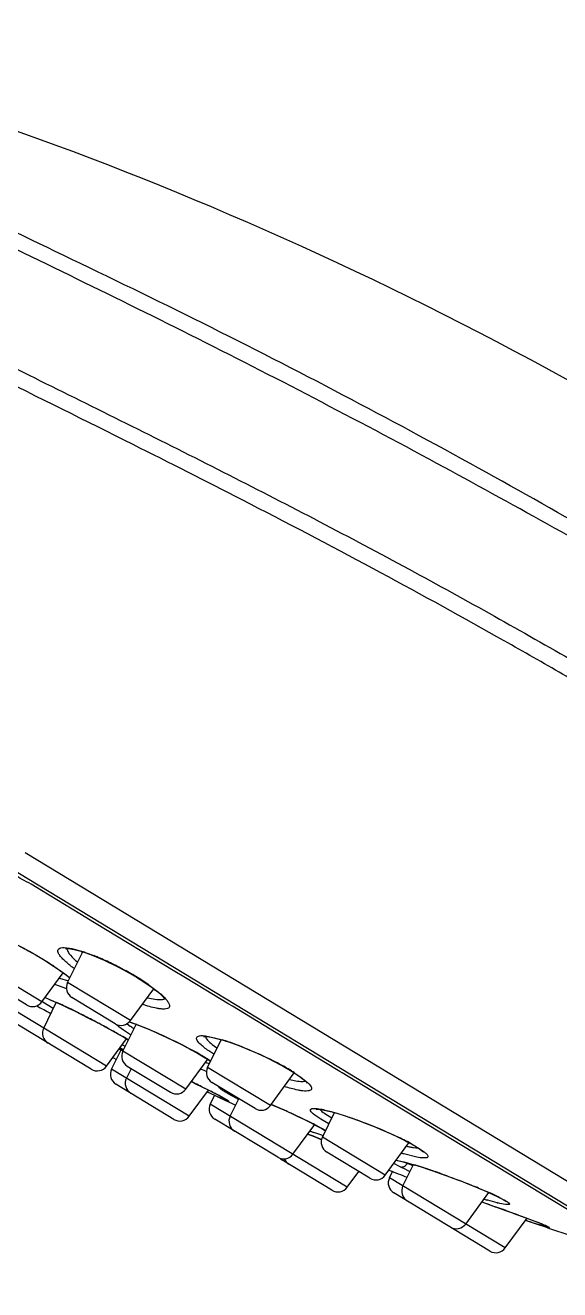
# Model space of a CAD drawing. Header units: millimetres. Extents: x 14071 to 14912, y -87 to 508.
# Drawn here: x 14662.8 to 14686, y 393.9 to 448.7 of the extents above; entities that cross this region are included whole.
import ezdxf

# ---------------------------------------------------------------- set-up
doc = ezdxf.new("R2010")
doc.units = ezdxf.units.MM

msp = doc.modelspace()

# ---------------------------------------------------------------- linework, layer by layer
at = {"linetype": 'Continuous'}
for p, q in [((14691.354, 394.486), (14629.042, 432.276)), ((14692.378, 394.932), (14662.835, 412.849)), ((14663.542, 411.213), (14663.083, 411.493)), ((14665.193, 410.212), (14663.542, 411.213)), ((14665.829, 409.827), (14665.193, 410.212)), ((14669.311, 407.716), (14665.829, 409.827)), ((14662.866, 408.669), (14662.867, 408.664)), ((14664.665, 407.235), (14665.321, 408.565)), ((14664.957, 408.683), (14665.363, 408.564)), ((14665.433, 408.541), (14665.801, 408.403)), ((14665.734, 408.42), (14666.249, 408.205)), ((14663.55, 406.397), (14660.831, 408.046)), ((14664.077, 407.945), (14664.465, 407.676)), ((14664.465, 407.676), (14664.774, 407.438)), ((14666.249, 408.205), (14666.812, 407.936)), ((14666.812, 407.936), (14667.12, 407.774)), ((14667.128, 407.778), (14667.12, 407.774)), ((14669.693, 407.484), (14669.311, 407.716)), ((14662.888, 406.265), (14661.021, 407.397)), ((14663.55, 406.397), (14664.475, 407.659)), ((14664.631, 406.961), (14664.116, 407.151)), ((14664.313, 407.429), (14664.703, 407.316)), ((14667.384, 405.587), (14664.665, 407.235)), ((14668.194, 407.128), (14668.604, 406.819)), ((14670.244, 407.15), (14669.693, 407.484)), ((14671.649, 406.298), (14670.244, 407.15)), ((14663.687, 406.584), (14663.796, 406.542)), ((14663.729, 406.572), (14664.187, 406.375)), ((14666.722, 405.455), (14664.855, 406.587)), ((14667.384, 405.587), (14668.395, 406.966)), ((14668.128, 406.58), (14668.373, 406.526)), ((14666.35, 403.618), (14661.953, 406.285)), ((14664.038, 406.107), (14663.598, 406.382)), ((14663.631, 405.267), (14664.178, 406.377)), ((14663.796, 406.542), (14663.976, 406.466)), ((14664.681, 406.145), (14664.962, 406.009)), ((14671.799, 406.207), (14671.649, 406.298)), ((14673.953, 404.901), (14671.799, 406.207)), ((14665.687, 403.486), (14662.142, 405.636)), ((14664.962, 406.009), (14665.262, 405.86)), ((14665.211, 405.887), (14665.258, 405.864)), ((14665.892, 405.537), (14665.941, 405.511)), ((14665.941, 405.511), (14665.965, 405.499)), ((14665.965, 405.499), (14666.013, 405.473)), ((14667.349, 405.531), (14667.632, 405.431)), ((14666.285, 405.325), (14666.481, 405.218)), ((14666.291, 405.323), (14666.285, 405.325)), ((14666.481, 405.218), (14666.717, 405.086)), ((14666.889, 405.319), (14666.732, 405.451)), ((14666.83, 405.023), (14666.85, 405.012)), ((14667.083, 405.179), (14666.889, 405.319)), ((14667.059, 404.269), (14667.63, 405.426)), ((14667.395, 404.977), (14667.083, 405.179)), ((14667.251, 405.445), (14667.373, 405.354)), ((14667.661, 405.42), (14668.183, 405.213)), ((14666.35, 403.618), (14667.214, 404.796)), ((14670.629, 404.925), (14671.018, 404.85)), ((14670.723, 403.562), (14671.314, 404.76)), ((14670.928, 404.554), (14671.126, 404.408)), ((14671.018, 404.85), (14671.364, 404.755)), ((14671.713, 404.635), (14672.07, 404.507)), ((14676.305, 403.474), (14673.953, 404.901)), ((14666.57, 403.485), (14666.999, 404.357)), ((14666.628, 403.997), (14666.777, 403.906)), ((14667.064, 404.284), (14666.901, 404.373)), ((14667.058, 404.347), (14667.091, 404.333)), ((14669.778, 402.62), (14667.059, 404.269)), ((14669.778, 402.62), (14670.728, 403.917)), ((14669.988, 404.345), (14670.285, 404.181)), ((14670.003, 404.341), (14669.988, 404.345)), ((14670.791, 403.878), (14670.857, 403.834)), ((14672.865, 404.178), (14673.279, 403.986)), ((14673.279, 403.986), (14673.685, 403.782)), ((14669.93, 401.447), (14666.57, 403.485)), ((14667.414, 403.508), (14667.211, 403.096)), ((14667.249, 403.62), (14669.115, 402.488)), ((14673.442, 401.913), (14670.723, 403.562)), ((14673.442, 401.913), (14674.477, 403.324)), ((14673.685, 403.782), (14673.82, 403.711)), ((14673.82, 403.711), (14674.002, 403.611)), ((14673.841, 403.706), (14673.82, 403.711)), ((14674.507, 403.318), (14674.762, 403.144)), ((14676.442, 403.391), (14676.305, 403.474)), ((14676.547, 403.328), (14676.442, 403.391)), ((14678.799, 401.962), (14676.547, 403.328)), ((14669.267, 401.315), (14666.759, 402.836)), ((14670.1, 402.909), (14670.022, 402.947)), ((14672.779, 401.781), (14670.912, 402.913)), ((14674.277, 403.034), (14674.471, 402.994)), ((14674.762, 403.144), (14675.051, 402.909)), ((14669.93, 401.447), (14670.76, 402.58)), ((14670.842, 401.975), (14671.033, 402.364)), ((14671.097, 402.409), (14671.086, 402.414)), ((14671.549, 402.13), (14671.304, 402.234)), ((14671.358, 402.272), (14671.424, 402.237)), ((14671.488, 402.203), (14671.569, 402.157)), ((14671.989, 402.213), (14671.613, 402.419)), ((14671.701, 401.454), (14672.073, 402.209)), ((14676.769, 398.381), (14670.842, 401.975)), ((14671.552, 402.165), (14671.582, 402.148)), ((14671.582, 402.148), (14671.59, 402.143)), ((14673.477, 401.96), (14673.58, 401.917)), ((14688.74, 395.933), (14678.799, 401.962)), ((14673.757, 399.673), (14671.031, 401.326)), ((14675.975, 401.127), (14675.626, 401.324)), ((14675.694, 400.547), (14676.216, 401.606)), ((14675.846, 401.538), (14676.098, 401.387)), ((14676.276, 401.594), (14676.726, 401.453)), ((14674.42, 399.805), (14675.363, 401.092)), ((14675.059, 400.682), (14675.118, 400.659)), ((14675.062, 400.681), (14675.342, 400.567)), ((14675.118, 400.659), (14675.23, 400.613)), ((14675.672, 400.629), (14675.319, 400.75)), ((14675.342, 400.567), (14675.663, 400.435)), ((14675.415, 401.054), (14675.518, 400.999)), ((14675.438, 401.045), (14675.415, 401.054)), ((14675.418, 401.055), (14675.438, 401.045)), ((14675.438, 401.045), (14675.835, 400.826)), ((14675.518, 400.999), (14675.663, 400.92)), ((14678.641, 400.699), (14678.978, 400.542)), ((14678.413, 398.898), (14675.694, 400.547)), ((14678.413, 398.898), (14679.437, 400.295)), ((14678.978, 400.542), (14679.293, 400.386)), ((14679.293, 400.386), (14679.367, 400.347)), ((14679.399, 400.336), (14679.367, 400.347)), ((14679.499, 400.282), (14679.814, 400.102)), ((14679.629, 400.096), (14679.832, 400.072)), ((14679.814, 400.102), (14680.101, 399.907)), ((14676.106, 398.249), (14673.937, 399.564)), ((14677.751, 398.766), (14675.884, 399.898)), ((14678.875, 399.554), (14679.072, 399.512)), ((14679.072, 399.512), (14679.698, 399.339)), ((14679.783, 399.679), (14679.221, 399.817)), ((14676.769, 398.381), (14677.266, 399.06)), ((14678.595, 398.788), (14678.744, 399.092)), ((14679.055, 399.262), (14678.785, 399.408)), ((14679.334, 399.129), (14679.055, 399.262)), ((14679.176, 398.435), (14679.631, 399.357)), ((14679.371, 399.416), (14679.594, 399.312)), ((14679.594, 399.312), (14679.612, 399.304)), ((14683.606, 395.749), (14678.595, 398.788)), ((14682.276, 398.413), (14682.56, 398.295)), ((14682.943, 395.617), (14678.784, 398.139)), ((14681.895, 396.786), (14682.894, 398.149)), ((14682.452, 398.342), (14682.978, 398.115)), ((14682.56, 398.295), (14682.828, 398.179)), ((14683.254, 397.707), (14682.856, 397.816)), ((14683.286, 397.967), (14683.316, 397.953)), ((14683.35, 397.939), (14683.316, 397.953)), ((14683.35, 397.939), (14683.522, 397.85)), ((14682.594, 397.74), (14682.941, 397.617)), ((14682.941, 397.617), (14683.387, 397.458)), ((14682.944, 397.616), (14683.168, 397.536)), ((14683.636, 397.772), (14683.649, 397.763)), ((14683.606, 395.749), (14684.548, 397.034)), ((14684.183, 397.169), (14685.04, 396.846)), ((14684.557, 396.928), (14684.492, 396.949)), ((14684.662, 396.991), (14684.84, 396.923)), ((14684.84, 396.923), (14685.002, 396.86)), ((14685.312, 396.686), (14684.991, 396.785)), ((14685.213, 396.778), (14685.354, 396.72)), ((14685.267, 396.756), (14685.353, 396.72)), ((14685.376, 396.711), (14685.353, 396.72)), ((14685.443, 396.679), (14685.449, 396.676))]:
    msp.add_line(p, q, dxfattribs=at)
for points in [[(14662.161, 409.027), (14662.477, 408.87), (14662.806, 408.697), (14662.867, 408.664)], [(14662.867, 408.664), (14662.955, 408.615), (14663.335, 408.4), (14663.692, 408.185), (14664.018, 407.978)], [(14664.575, 408.705), (14664.581, 408.706), (14664.705, 408.706), (14664.951, 408.667), (14665.297, 408.574), (14665.734, 408.42)], [(14664.018, 407.978), (14664.305, 407.783), (14664.547, 407.607)], [(14667.12, 407.774), (14667.248, 407.704), (14667.651, 407.47)], [(14664.547, 407.607), (14664.742, 407.453), (14664.763, 407.434)], [(14667.651, 407.47), (14668.011, 407.241), (14668.319, 407.026), (14668.566, 406.832), (14668.746, 406.669), (14668.859, 406.544), (14668.883, 406.512)], [(14663.976, 406.466), (14664.185, 406.375), (14664.42, 406.267), (14664.681, 406.145)], [(14665.262, 405.86), (14665.577, 405.7), (14665.901, 405.531)], [(14665.901, 405.531), (14666.229, 405.356), (14666.285, 405.325)], [(14667.326, 405.532), (14667.531, 405.463), (14667.765, 405.377), (14668.027, 405.274), (14668.312, 405.156)], [(14666.717, 405.086), (14666.939, 404.959), (14667.144, 404.839), (14667.295, 404.747)], [(14668.312, 405.156), (14668.617, 405.022), (14668.938, 404.874), (14669.269, 404.715), (14669.602, 404.548), (14669.93, 404.376), (14669.988, 404.345)], [(14666.925, 404.403), (14666.944, 404.395), (14666.996, 404.373), (14667.058, 404.347)], [(14670.548, 404.901), (14670.544, 404.899), (14670.582, 404.902), (14670.701, 404.896), (14670.882, 404.868), (14671.114, 404.815), (14671.393, 404.738), (14671.713, 404.635)], [(14672.07, 404.507), (14672.458, 404.354), (14672.865, 404.178)], [(14670.285, 404.181), (14670.552, 404.025), (14670.791, 403.878)], [(14674.002, 403.611), (14674.38, 403.388), (14674.67, 403.196), (14674.879, 403.037), (14675.006, 402.918), (14675.034, 402.885)], [(14670.019, 402.948), (14670.26, 402.83), (14670.448, 402.736), (14670.63, 402.645), (14670.804, 402.558), (14670.968, 402.474)], [(14670.968, 402.474), (14671.192, 402.359), (14671.28, 402.313), (14671.358, 402.272)], [(14671.424, 402.237), (14671.48, 402.206), (14671.524, 402.181), (14671.552, 402.165)], [(14673.58, 401.917), (14673.849, 401.8), (14674.121, 401.678), (14674.394, 401.554), (14674.663, 401.428), (14674.924, 401.302)], [(14675.424, 401.762), (14675.427, 401.762), (14675.477, 401.762), (14675.575, 401.753), (14675.717, 401.73), (14675.897, 401.691), (14676.112, 401.636)], [(14674.924, 401.302), (14675.173, 401.178), (14675.415, 401.054)], [(14676.112, 401.636), (14676.358, 401.565), (14676.632, 401.48), (14676.93, 401.38)], [(14676.93, 401.38), (14677.25, 401.267), (14677.587, 401.14), (14677.936, 401.002), (14678.29, 400.854), (14678.641, 400.699)], [(14675.663, 400.92), (14675.787, 400.85), (14675.831, 400.823)], [(14679.367, 400.347), (14679.62, 400.209), (14679.809, 400.096)], [(14679.809, 400.096), (14679.951, 400.001), (14680.045, 399.929), (14680.074, 399.903)], [(14678.887, 399.545), (14678.96, 399.532), (14679.074, 399.508), (14679.213, 399.474), (14679.377, 399.43)], [(14679.377, 399.43), (14679.565, 399.376), (14679.775, 399.313)], [(14679.775, 399.313), (14680.006, 399.24), (14680.254, 399.159)], [(14680.254, 399.159), (14680.518, 399.07), (14680.796, 398.973), (14681.084, 398.87), (14681.38, 398.761), (14681.68, 398.648), (14681.98, 398.531), (14682.276, 398.413)], [(14682.828, 398.179), (14683.072, 398.069), (14683.286, 397.967)], [(14683.316, 397.953), (14683.405, 397.907), (14683.511, 397.85)], [(14683.511, 397.85), (14683.588, 397.804), (14683.636, 397.772)], [(14683.387, 397.458), (14683.611, 397.377), (14683.834, 397.297), (14684.052, 397.217), (14684.265, 397.139), (14684.469, 397.063), (14684.662, 396.991)], [(14685.002, 396.86), (14685.146, 396.804), (14685.267, 396.756)], [(14685.353, 396.72), (14685.392, 396.703), (14685.423, 396.689), (14685.443, 396.679)]]:
    msp.add_lwpolyline(points, dxfattribs=at)
for centre, radius, start, end in [((14433.84, -36.42), 522.137, 62.83514, 63.41614), ((14667.604, 411.374), 3.651, 229.7123, 230.0892), ((14667.783, 411.588), 3.93, 230.0945, 230.8591), ((14663.214, 402.112), 6.801, 70.9588, 71.5799), ((14661.936, 398.708), 10.437, 67.1352, 68.2666), ((14661.124, 396.795), 12.515, 64.0571, 67.1084), ((14656.959, 397.194), 12.893, 56.4907, 56.9008), ((14660.624, 395.754), 13.671, 63.4496, 64.0839), ((14660.592, 395.704), 13.729, 61.5709, 63.4224), ((14660.9, 396.283), 13.073, 58.6928, 61.5498), ((14665.114, 407.014), 0.5, 153.7645, 238.7653), ((14662.196, 398.421), 10.573, 56.6819, 58.6733), ((14663.184, 399.926), 8.773, 55.1707, 56.6736), ((14661.254, 400.394), 6.655, 68.1686, 68.5928), ((14669.565, 411.085), 4.312, 254.0367, 254.3051), ((14669.485, 410.8), 4.016, 254.298, 255.1768), ((14663.147, 406.693), 0.5, 238.7635, 323.7643), ((14728.518, 526.041), 136.397, 241.44988, 241.74196), ((14666.904, 411.359), 5.975, 235.9363, 236.3974), ((14669.175, 414.452), 9.501, 238.0456, 238.2595), ((14655.557, 387.18), 21.046, 65.2101, 65.7917), ((14654.43, 384.731), 23.742, 65.1007, 65.2197), ((14653.395, 382.508), 26.194, 64.6048, 65.095), ((14651.746, 379.033), 30.041, 64.0502, 64.6054), ((14650.794, 377.07), 32.222, 63.8957, 64.0555), ((14650.399, 376.265), 33.119, 63.6837, 63.8956), ((14650.002, 375.461), 34.016, 63.4411, 63.6836), ((14649.5, 374.458), 35.137, 62.1899, 63.3539), ((14666.981, 405.882), 0.5, 238.7635, 323.7643), ((14664.08, 405.046), 0.5, 153.7645, 238.7653), ((14649.436, 374.332), 35.278, 61.4603, 61.9742), ((14648.574, 372.844), 36.997, 61.0703, 61.3879), ((14650.22, 375.823), 33.594, 60.8483, 61.069), ((14652.582, 380.048), 28.754, 60.2953, 60.8577), ((14655.135, 384.528), 23.597, 59.8663, 60.2344), ((14657.168, 388.024), 19.553, 58.9096, 59.8757), ((14668.733, 407.338), 2.404, 231.2148, 231.9335), ((14670.348, 409.546), 5.14, 234.6414, 236.719), ((14663.842, 395.147), 10.96, 69.6051, 69.7689), ((14664.339, 398.152), 6.765, 66.8619, 67.6656), ((14674.336, 420.79), 17.813, 245.7977, 245.9691), ((14673.796, 419.577), 16.485, 245.9674, 246.2628), ((14659.326, 391.625), 15.355, 58.7215, 58.8654), ((14668.78, 396.182), 8.953, 72.2317, 73.2237), ((14668.281, 394.636), 10.578, 70.5194, 72.2156), ((14667.723, 393.05), 12.259, 69.1638, 70.534), ((14728.518, 526.041), 136.397, 243.14582, 243.21955), ((14662.448, 393.713), 11.59, 66.4569, 66.8886), ((14667.508, 404.048), 0.5, 153.7645, 238.7653), ((14661.242, 388.191), 18.373, 60.3247, 61.5235), ((14663.244, 391.708), 14.326, 59.3945, 60.3167), ((14664.872, 394.455), 11.133, 58.0141, 59.4092), ((14666.067, 396.375), 8.871, 57.2246, 57.9921), ((14666.611, 390.142), 15.371, 63.5357, 64.0825), ((14667.218, 391.364), 14.007, 61.7801, 63.5303), ((14665.947, 403.914), 0.5, 238.7635, 323.7643), ((14667.018, 403.264), 0.5, 153.7645, 238.7653), ((14673.807, 412.466), 9.591, 249.3702, 251.0069), ((14672.36, 409.248), 5.736, 252.5033, 254.0208), ((14671.172, 403.341), 0.5, 153.7645, 238.7653), ((14672.096, 408.336), 4.787, 254.0561, 254.3819), ((14667.92, 392.707), 12.492, 60.4827, 61.7017), ((14669.148, 394.866), 10.008, 58.6702, 60.5122), ((14670.29, 396.749), 7.806, 57.3043, 58.6462), ((14667.659, 402.875), 0.5, 153.7645, 238.764), ((14627.283, 315.934), 96.943, 63.58939, 63.78921), ((14640.071, 341.652), 68.221, 63.26586, 63.60163), ((14669.375, 402.916), 0.5, 238.7635, 323.7643), ((14728.518, 526.041), 136.397, 244.92402, 245.49191), ((14688.814, 441.589), 43.075, 245.1572, 245.6859), ((14649.475, 360.301), 47.335, 62.9263, 63.2762), ((14654.389, 369.921), 36.532, 62.784, 62.922), ((14680.374, 422.877), 22.547, 245.6533, 246.2799), ((14654.587, 370.379), 36.035, 62.5969, 62.7315), ((14660.281, 381.348), 23.676, 62.051, 62.6118), ((14665.667, 391.526), 12.16, 61.707, 61.9933), ((14667.41, 394.762), 8.485, 61.2728, 61.7138), ((14679.423, 416.381), 16, 242.3116, 242.5682), ((14671.29, 401.754), 0.5, 153.7645, 238.7653), ((14673.039, 402.208), 0.5, 238.7635, 323.7643), ((14659.802, 369.91), 34.847, 66.6997, 66.9212), ((14659.814, 369.936), 34.819, 65.9973, 66.7001), ((14660.054, 370.474), 34.23, 65.6368, 65.9979), ((14661.237, 373.073), 31.374, 64.7344, 65.6479), ((14669.527, 401.743), 0.5, 238.7636, 323.7643), ((14672.149, 401.233), 0.5, 153.7645, 238.7656), ((14662.583, 375.937), 28.21, 64.5695, 64.7228), ((14663.728, 378.337), 25.551, 63.9798, 64.5774), ((14665.367, 381.695), 21.814, 63.256, 63.9805), ((14667.066, 385.061), 18.043, 62.427, 63.2631), ((14681.206, 417.115), 17.392, 249.6609, 249.8954), ((14680.643, 415.575), 15.752, 249.8933, 250.2431), ((14632.574, 295.999), 112.976, 67.58716, 67.81734), ((14677.66, 406.85), 6.531, 252.2804, 252.8702), ((14672.433, 386.882), 15.151, 64.0148, 64.5688), ((14676.143, 400.326), 0.5, 153.7645, 238.7653), ((14673.598, 389.268), 12.496, 62.4889, 64.0216), ((14680.552, 405.498), 5.481, 257.1591, 258.7803), ((14674.45, 390.918), 10.639, 62.2782, 62.4539), ((14674.668, 391.362), 10.144, 61.5611, 62.2039), ((14680.238, 403.907), 3.859, 258.7546, 260.9171), ((14679.928, 401.52), 1.451, 266.2088, 266.8177), ((14674.017, 400.101), 0.5, 238.7632, 323.7643), ((14674.197, 399.991), 0.5, 226.4205, 238.7653), ((14674.498, 399.809), 0.5, 203.8822, 238.764), ((14682.165, 410.097), 10.694, 253.4689, 254.0167), ((14728.518, 526.041), 136.397, 248.52479, 248.87592), ((14681.481, 403.746), 4.817, 242.9935, 244.026), ((14685.239, 411.964), 14.129, 245.2945, 245.8135), ((14685.919, 413.472), 15.783, 245.8014, 245.9282), ((14674.363, 381.846), 18.288, 72.8223, 73.0368), ((14673.229, 378.197), 22.109, 71.752, 72.8076), ((14671.617, 373.247), 27.315, 71.642, 71.7933), ((14671.203, 372), 28.629, 71.4793, 71.6419), ((14669.922, 368.197), 32.642, 70.5753, 71.466), ((14668.936, 365.376), 35.63, 70.4112, 70.5889), ((14676.365, 398.676), 0.5, 238.7648, 323.7643), ((14678.01, 399.193), 0.5, 238.7635, 323.7643), ((14679.043, 398.567), 0.5, 153.7645, 238.7653), ((14679.625, 398.214), 0.5, 153.7645, 238.766), ((14672.445, 374.276), 26.063, 67.4228, 67.8443), ((14687.392, 413.283), 16.118, 253.0681, 253.6558), ((14677.375, 385.668), 13.65, 65.1944, 65.764), ((14679.145, 389.481), 9.446, 63.785, 65.2385), ((14680.048, 391.322), 7.396, 63.4761, 63.7577), ((14638.419, 272.166), 133.117, 70.4591, 70.61974), ((14639.493, 275.145), 129.951, 70.1945, 70.36092), ((14684.933, 404.4), 6.901, 255.9165, 256.1806), ((14647.553, 297.5), 106.187, 69.82066, 70.19942), ((14681.492, 397.082), 0.5, 238.7628, 323.7643), ((14728.518, 526.041), 136.397, 251.17583, 253.04568), ((14696.256, 431.895), 36.873, 251.5014, 252.2124), ((14676.538, 375.005), 23.438, 68.5087, 68.73), ((14679.116, 381.572), 16.382, 68.1527, 68.485), ((14683.313, 391.876), 5.256, 66.8983, 67.1544), ((14683.203, 396.044), 0.5, 238.7648, 323.7643)]:
    msp.add_arc(centre, radius, start, end, dxfattribs=at)
for points, knots in [([(14646.334, 448.663), (14654.741, 446.907), (14671.633, 441.267), (14691.154, 431.04), (14705.968, 420.767), (14716.521, 412.1), (14726.554, 402.24), (14736.054, 391.843), (14745.022, 381.052), (14753.417, 369.804), (14761.275, 358.159), (14768.705, 346.228), (14775.732, 334.099), (14784.487, 317.694), (14790.413, 305.086), (14794.07, 296.566)], [0, 0, 0, 0, 0.11714, 0.241192, 0.299337, 0.362795, 0.427204, 0.491023, 0.554843, 0.618496, 0.682384, 0.746401, 0.810171, 0.873542, 1, 1, 1, 1]), ([(14687.901, 426.411), (14686.096, 427.464), (14682.34, 429.581), (14676.545, 432.706), (14670.553, 435.779), (14662.868, 439.497), (14655.748, 442.899), (14649.506, 445.893), (14646.892, 447.145), (14645.738, 447.68)], [0, 0, 0, 0, 0.132723, 0.273805, 0.418102, 0.560308, 0.815949, 0.919226, 1, 1, 1, 1]), ([(14667.501, 430.518), (14665.459, 431.541), (14661.46, 433.52), (14655.673, 436.411), (14650.346, 439.08), (14643.575, 442.454), (14638.601, 444.932), (14635.22, 446.63)], [0, 0, 0, 0, 0.189923, 0.370949, 0.537907, 0.685374, 1, 1, 1, 1]), ([(14639.3, 445.328), (14642.65, 443.658), (14648.277, 440.869), (14656.405, 436.795), (14663.844, 433.099), (14671.643, 429.243), (14678.109, 425.867), (14683.083, 423.13), (14686.565, 421.153), (14689.317, 419.537), (14691.378, 418.285), (14692.362, 417.682), (14692.849, 417.399)], [0, 0, 0, 0, 0.185853, 0.311842, 0.451489, 0.598282, 0.743871, 0.813626, 0.880215, 0.942696, 0.972072, 1, 1, 1, 1]), ([(14690.204, 424.387), (14687.036, 426.188), (14680.356, 429.925), (14670.113, 435.258), (14660.006, 440.141), (14653.52, 443.3), (14650.525, 444.739)], [0, 0, 0, 0, 0.245084, 0.514762, 0.776537, 1, 1, 1, 1]), ([(14692.609, 416.709), (14691.89, 417.125), (14690.434, 418.027), (14688.162, 419.384), (14685.751, 420.785), (14682.319, 422.735), (14677.811, 425.213), (14674.117, 427.151), (14672.223, 428.124)], [0, 0, 0, 0, 0.106513, 0.219975, 0.339631, 0.46454, 0.726679, 1, 1, 1, 1]), ([(14663.083, 411.493), (14662.955, 411.565), (14662.693, 411.692), (14662.326, 411.923), (14661.974, 412.168), (14661.503, 412.496), (14660.901, 412.887), (14660.395, 413.165), (14660.133, 413.282)], [0, 0, 0, 0, 0.126786, 0.25316, 0.376424, 0.499115, 0.751418, 1, 1, 1, 1]), ([(14661.924, 409.144), (14662, 409.109), (14662.318, 408.959), (14662.63, 408.798), (14662.866, 408.669)], [0, 0, 0, 0, 0.237985, 1, 1, 1, 1]), ([(14662.866, 408.669), (14662.965, 408.615), (14663.349, 408.401), (14663.726, 408.174), (14664, 407.995)], [0, 0, 0, 0, 0.256512, 1, 1, 1, 1]), ([(14664.463, 408.254), (14664.418, 408.301), (14664.341, 408.388), (14664.261, 408.512), (14664.227, 408.624), (14664.279, 408.716), (14664.391, 408.749), (14664.62, 408.757), (14664.815, 408.717), (14664.957, 408.683)], [0, 0, 0, 0, 0.161723, 0.282436, 0.366018, 0.432494, 0.517618, 0.639138, 1, 1, 1, 1]), ([(14664.949, 407.84), (14664.9, 407.876), (14664.732, 408.006), (14664.569, 408.145), (14664.463, 408.254)], [0, 0, 0, 0, 0.285381, 1, 1, 1, 1]), ([(14664.635, 408.708), (14664.635, 408.693), (14664.648, 408.616), (14664.69, 408.548), (14664.726, 408.498)], [0, 0, 0, 0, 0.197817, 1, 1, 1, 1]), ([(14664.726, 408.498), (14664.746, 408.469), (14664.855, 408.334), (14664.985, 408.217), (14665.091, 408.128)], [0, 0, 0, 0, 0.205134, 1, 1, 1, 1]), ([(14668.604, 406.819), (14668.727, 406.717), (14668.888, 406.574), (14669.036, 406.369), (14669.086, 406.256), (14669.068, 406.152), (14668.972, 406.097), (14668.839, 406.083), (14668.735, 406.09), (14668.676, 406.097)], [0, 0, 0, 0, 0.384744, 0.515981, 0.609, 0.676608, 0.749923, 0.855252, 1, 1, 1, 1]), ([(14668.676, 406.097), (14668.622, 406.104), (14668.361, 406.147), (14668.108, 406.223), (14667.909, 406.291)], [0, 0, 0, 0, 0.204642, 1, 1, 1, 1]), ([(14668.373, 406.526), (14668.472, 406.508), (14668.638, 406.487), (14668.813, 406.502), (14668.874, 406.531)], [0, 0, 0, 0, 0.600513, 1, 1, 1, 1]), ([(14668.183, 405.213), (14668.333, 405.151), (14668.95, 404.882), (14669.554, 404.584), (14670.003, 404.341)], [0, 0, 0, 0, 0.241121, 1, 1, 1, 1]), ([(14670.44, 404.542), (14670.379, 404.598), (14670.287, 404.677), (14670.217, 404.879), (14670.422, 404.956), (14670.544, 404.935), (14670.629, 404.925)], [0, 0, 0, 0, 0.320625, 0.493098, 0.668007, 1, 1, 1, 1]), ([(14670.994, 404.135), (14670.937, 404.171), (14670.745, 404.296), (14670.559, 404.432), (14670.44, 404.542)], [0, 0, 0, 0, 0.294948, 1, 1, 1, 1]), ([(14670.63, 404.901), (14670.643, 404.844), (14670.74, 404.714), (14670.854, 404.613), (14670.928, 404.554)], [0, 0, 0, 0, 0.384066, 1, 1, 1, 1]), ([(14672.084, 404.508), (14672.187, 404.469), (14672.608, 404.302), (14673.021, 404.117), (14673.33, 403.968)], [0, 0, 0, 0, 0.24291, 1, 1, 1, 1]), ([(14674.471, 402.994), (14674.566, 402.977), (14674.727, 402.954), (14674.893, 402.955), (14674.958, 402.97)], [0, 0, 0, 0, 0.588473, 1, 1, 1, 1]), ([(14675.051, 402.909), (14675.084, 402.877), (14675.139, 402.82), (14675.198, 402.735), (14675.227, 402.66), (14675.194, 402.562), (14675.006, 402.529), (14674.871, 402.544), (14674.778, 402.557)], [0, 0, 0, 0, 0.169613, 0.29711, 0.387588, 0.458272, 0.650225, 1, 1, 1, 1]), ([(14671.613, 402.419), (14671.552, 402.455), (14671.447, 402.517), (14671.315, 402.608), (14671.243, 402.664), (14671.21, 402.713), (14671.216, 402.726)], [0, 0, 0, 0, 0.416346, 0.722833, 0.914312, 1, 1, 1, 1]), ([(14674.778, 402.557), (14674.727, 402.565), (14674.483, 402.609), (14674.243, 402.675), (14674.056, 402.733)], [0, 0, 0, 0, 0.210049, 1, 1, 1, 1]), ([(14671.569, 402.157), (14671.601, 402.139), (14671.727, 402.062), (14671.585, 402.116), (14671.549, 402.13)], [0, 0, 0, 0, 0.485407, 1, 1, 1, 1]), ([(14675.626, 401.324), (14675.509, 401.395), (14675.353, 401.493), (14675.211, 401.63), (14675.159, 401.708), (14675.199, 401.778), (14675.294, 401.789), (14675.424, 401.789), (14675.529, 401.773), (14675.59, 401.763)], [0, 0, 0, 0, 0.388907, 0.505418, 0.575284, 0.624826, 0.702323, 0.826355, 1, 1, 1, 1]), ([(14675.578, 401.755), (14675.591, 401.739), (14675.67, 401.655), (14675.767, 401.589), (14675.846, 401.538)], [0, 0, 0, 0, 0.182708, 1, 1, 1, 1]), ([(14675.59, 401.763), (14675.639, 401.755), (14675.87, 401.709), (14676.098, 401.647), (14676.276, 401.594)], [0, 0, 0, 0, 0.209497, 1, 1, 1, 1]), ([(14676.726, 401.453), (14676.909, 401.393), (14677.659, 401.129), (14678.395, 400.823), (14678.94, 400.565)], [0, 0, 0, 0, 0.241891, 1, 1, 1, 1]), ([(14680.101, 399.907), (14680.132, 399.882), (14680.185, 399.836), (14680.241, 399.772), (14680.268, 399.71), (14680.233, 399.66), (14680.163, 399.646), (14680.011, 399.639), (14679.88, 399.661), (14679.783, 399.679)], [0, 0, 0, 0, 0.15856, 0.270141, 0.341278, 0.398755, 0.48343, 0.610754, 1, 1, 1, 1]), ([(14679.055, 399.262), (14679.11, 399.244), (14679.247, 399.262), (14679.338, 399.358), (14679.371, 399.416)], [0, 0, 0, 0, 0.46577, 1, 1, 1, 1]), ([(14680.882, 398.944), (14681, 398.902), (14681.467, 398.733), (14681.931, 398.555), (14682.274, 398.415)], [0, 0, 0, 0, 0.25295, 1, 1, 1, 1]), ([(14683.522, 397.85), (14683.568, 397.825), (14683.644, 397.781), (14683.727, 397.725), (14683.769, 397.687), (14683.785, 397.666), (14683.79, 397.646), (14683.766, 397.623), (14683.704, 397.624), (14683.541, 397.636), (14683.395, 397.673), (14683.285, 397.7)], [0, 0, 0, 0, 0.181345, 0.307645, 0.350022, 0.379304, 0.398544, 0.416821, 0.483281, 0.602936, 1, 1, 1, 1]), ([(14685.376, 396.711), (14685.425, 396.69), (14685.634, 396.59), (14685.381, 396.666), (14685.312, 396.686)], [0, 0, 0, 0, 0.432696, 1, 1, 1, 1])]:
    msp.add_open_spline(points, degree=3, knots=knots, dxfattribs=at)

doc.saveas('drawing.dxf')
